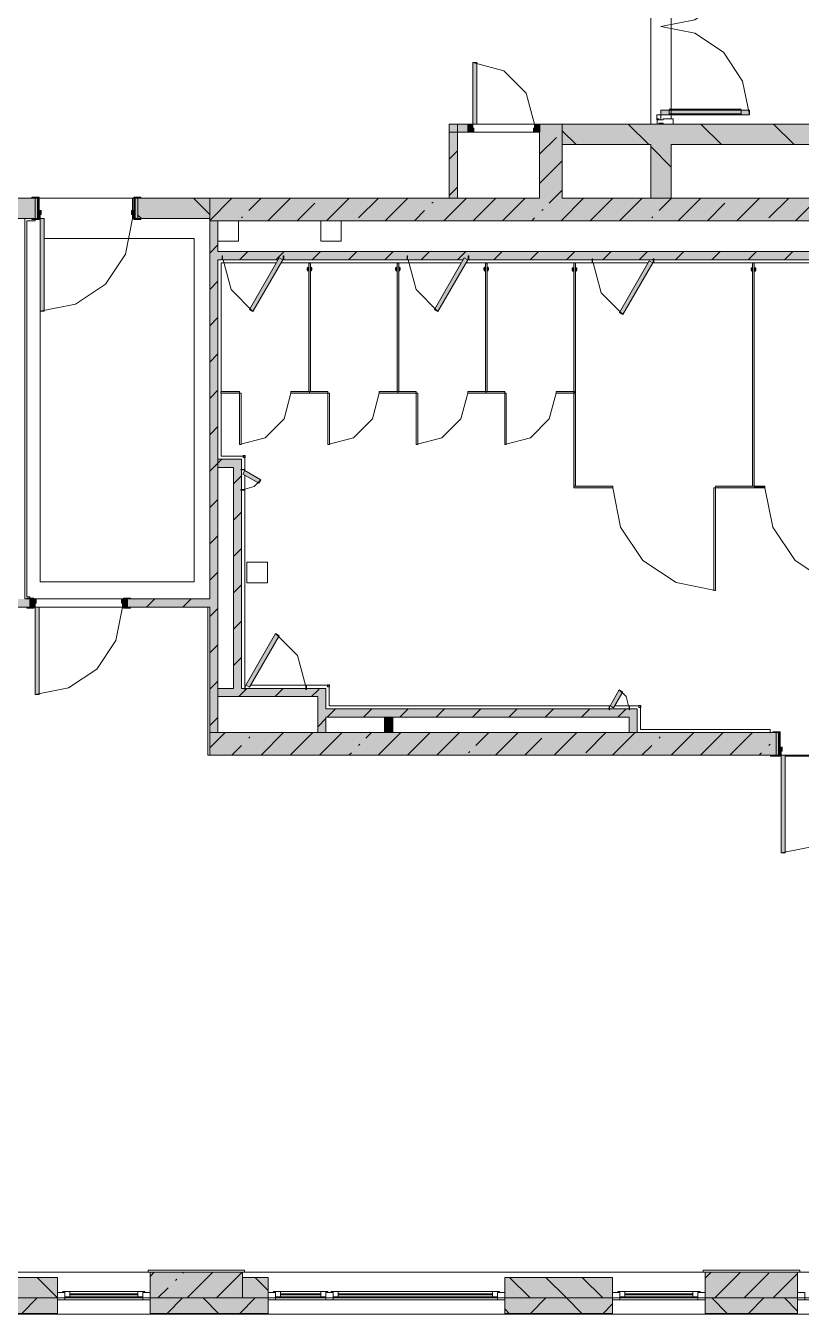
# Model space of a CAD drawing. Header units: millimetres. Extents: x -3817 to 677485, y -22715 to 103890.
# Drawn here: x 21258.9 to 21318.3, y -19605.9 to -19507.2 of the extents above; entities that cross this region are included whole.
import ezdxf

# ---------------------------------------------------------------- set-up
doc = ezdxf.new("R2010")
doc.units = ezdxf.units.MM
doc.layers.add('PDF _Геометрия', color=7, linetype='Continuous', true_color=0x1d1d1d)
doc.layers.add('PDF _Сплошная заливка', color=7, linetype='Continuous', true_color=0xffffff)

msp = doc.modelspace()

# ---------------------------------------------------------------- hatches: boundary and pattern name
at = {"layer": 'PDF _Сплошная заливка', "transparency": 33554559}
h = msp.add_hatch(color=256, dxfattribs=at)
h.paths.add_polyline_path([(21306.741, -19520.411), (21308.315, -19520.411), (21308.315, -19514.742), (21306.741, -19514.742), (21306.741, -19518.332)], flags=0)
h.paths.add_polyline_path([(21306.741, -19499.782), (21308.315, -19499.782), (21308.315, -19498.365), (21306.741, -19498.365)], flags=0)
at = {"layer": 'PDF _Сплошная заливка', "true_color": 0xe2e2e2, "transparency": 33554559}
for points in [[(21307.528, -19514.034), (21314.299, -19514.034), (21314.299, -19513.679), (21307.528, -19513.679), (21307.528, -19513.93)], [(21316.625, -19562.457), (21316.662, -19562.457), (21316.625, -19561.355), (21316.543, -19561.355), (21316.543, -19562.457)]]:
    msp.add_hatch(color=254, dxfattribs=at).paths.add_polyline_path(points)
at = {"layer": 'PDF _Сплошная заливка', "transparency": 33554559}
for points in [[(21298.229, -19520.411), (21299.961, -19520.411), (21299.961, -19514.742), (21298.238, -19514.75), (21298.229, -19515.372)], [(21306.741, -19516.317), (21306.741, -19514.742), (21299.961, -19514.742), (21299.961, -19516.317), (21301.944, -19516.317)], [(21323.189, -19516.317), (21323.189, -19514.742), (21308.315, -19514.742), (21308.315, -19516.317), (21316.625, -19516.317)], [(21316.625, -19522.144), (21331.228, -19522.144), (21331.228, -19520.411), (21272.962, -19520.411), (21272.962, -19522.144), (21309.285, -19522.144)], [(21278.631, -19525.136), (21292.362, -19525.136), (21292.453, -19524.978), (21292.804, -19525.136), (21327.055, -19525.136), (21327.055, -19524.506), (21273.592, -19524.506), (21273.592, -19525.136), (21278.189, -19525.136), (21278.28, -19524.978), (21278.553, -19525.136)], [(21274.773, -19541.041), (21275.403, -19541.041), (21275.403, -19540.411), (21273.592, -19540.411), (21273.592, -19541.041)], [(21281.23, -19561.355), (21281.86, -19561.355), (21281.86, -19557.969), (21281.23, -19557.969), (21281.23, -19558.599)], [(21305.087, -19560.174), (21305.087, -19559.544), (21281.86, -19559.544), (21281.86, -19560.174), (21301.944, -19560.174)]]:
    msp.add_hatch(color=256, dxfattribs=at).paths.add_polyline_path(points)
h = msp.add_hatch(color=256, dxfattribs=at)
h.paths.add_polyline_path([(21360.668, -19521.986), (21374.691, -19521.986), (21374.691, -19520.411), (21358.668, -19520.411), (21358.668, -19521.986)], flags=0)
h.paths.add_polyline_path([(21345.987, -19521.986), (21347.251, -19521.986), (21347.251, -19520.411), (21331.228, -19520.411), (21331.306, -19521.986)], flags=0)
h.paths.add_polyline_path([(21258.79, -19521.986), (21259.577, -19521.986), (21259.577, -19520.411), (21254.223, -19520.411), (21254.223, -19521.986), (21258.16, -19521.986)], flags=0)
h.paths.add_polyline_path([(21267.687, -19521.986), (21272.962, -19521.986), (21272.962, -19520.411), (21267.451, -19520.411), (21267.451, -19521.986)], flags=0)
at = {"layer": 'PDF _Сплошная заливка', "true_color": 0xe2ddcd, "transparency": 33554559}
msp.add_hatch(color=254, dxfattribs=at).paths.add_polyline_path([(21303.839, -19542.592), (21303.839, -19542.466), (21300.847, -19542.466), (21300.847, -19542.592), (21301.944, -19542.592)])
at = {"layer": 'PDF _Сплошная заливка', "transparency": 33554559}
h = msp.add_hatch(color=256, dxfattribs=at)
h.paths.add_polyline_path([(21255.798, -19551.749), (21259.183, -19551.749), (21259.183, -19551.119), (21255.798, -19551.119)], flags=0)
h.paths.add_polyline_path([(21272.582, -19551.749), (21272.962, -19551.749), (21272.962, -19551.119), (21266.663, -19551.119), (21266.663, -19551.749), (21266.9, -19551.749)], flags=0)
h = msp.add_hatch(color=256, dxfattribs=at)
h.paths.add_polyline_path([(21316.347, -19563.087), (21316.347, -19561.355), (21272.962, -19561.355), (21272.962, -19563.087), (21316.11, -19563.087)], flags=0)
h.paths.add_polyline_path([(21331.07, -19563.087), (21331.07, -19561.355), (21324.614, -19561.355), (21324.614, -19563.087), (21324.85, -19563.087)], flags=0)
h = msp.add_hatch(color=256, dxfattribs=at)
h.paths.add_polyline_path([(21470.751, -19604.66), (21470.751, -19603.086), (21466.814, -19603.086), (21466.814, -19604.66)], flags=0)
h.paths.add_polyline_path([(21452.641, -19604.66), (21452.641, -19603.086), (21444.374, -19603.086), (21444.374, -19604.66), (21448.754, -19604.66)], flags=0)
h.paths.add_polyline_path([(21485.457, -19604.66), (21487.285, -19604.66), (21487.285, -19603.086), (21484.923, -19603.086), (21484.923, -19604.66)], flags=0)
h.paths.add_polyline_path([(21388.864, -19604.66), (21395.95, -19604.66), (21395.95, -19603.086), (21388.864, -19603.086)], flags=0)
h.paths.add_polyline_path([(21360.668, -19604.66), (21367.605, -19604.66), (21367.605, -19603.086), (21359.337, -19603.086), (21359.337, -19604.66)], flags=0)
h.paths.add_polyline_path([(21341.228, -19604.66), (21341.228, -19603.086), (21339.259, -19603.086), (21339.259, -19604.66)], flags=0)
h.paths.add_polyline_path([(21403.036, -19604.66), (21410.123, -19604.66), (21410.123, -19603.086), (21403.036, -19603.086)], flags=0)
h.paths.add_polyline_path([(21426.264, -19604.66), (21426.264, -19603.086), (21424.296, -19603.086), (21424.296, -19604.66)], flags=0)
h.paths.add_polyline_path([(21331.306, -19604.66), (21332.173, -19604.66), (21332.173, -19603.086), (21325.086, -19603.086), (21325.086, -19604.66)], flags=0)
h.paths.add_polyline_path([(21295.56, -19604.66), (21303.827, -19604.66), (21303.827, -19603.086), (21295.56, -19603.086)], flags=0)
h.paths.add_polyline_path([(21255.01, -19604.66), (21261.309, -19604.66), (21261.309, -19603.086), (21255.01, -19603.086)], flags=0)
h.paths.add_polyline_path([(21275.482, -19604.66), (21277.45, -19604.66), (21277.45, -19603.086), (21275.482, -19603.086), (21275.482, -19603.428)], flags=0)
h = msp.add_hatch(color=256, dxfattribs=at)
h.paths.add_polyline_path([(21487.285, -19605.841), (21487.285, -19604.66), (21477.837, -19604.66), (21477.837, -19605.841), (21485.457, -19605.841)], flags=0)
h.paths.add_polyline_path([(21507.478, -19605.841), (21516.025, -19605.841), (21516.025, -19604.66), (21505.395, -19604.66), (21505.395, -19605.841)], flags=0)
h.paths.add_polyline_path([(21404.711, -19605.841), (21410.123, -19605.841), (21410.123, -19604.66), (21403.036, -19604.66), (21403.036, -19605.841)], flags=0)
h.paths.add_polyline_path([(21417.209, -19605.841), (21426.264, -19605.841), (21426.264, -19604.66), (21417.209, -19604.66)], flags=0)
h.paths.add_polyline_path([(21463.435, -19605.841), (21470.751, -19605.841), (21470.751, -19604.66), (21459.727, -19604.66), (21459.727, -19605.841)], flags=0)
h.paths.add_polyline_path([(21393.701, -19605.841), (21395.95, -19605.841), (21395.95, -19604.66), (21388.864, -19604.66), (21388.864, -19605.841), (21390.03, -19605.841)], flags=0)
h.paths.add_polyline_path([(21444.374, -19605.841), (21452.641, -19605.841), (21452.641, -19604.66), (21444.374, -19604.66)], flags=0)
h.paths.add_polyline_path([(21367.605, -19605.841), (21367.605, -19604.66), (21359.337, -19604.66), (21359.337, -19605.841), (21360.668, -19605.841)], flags=0)
h.paths.add_polyline_path([(21316.625, -19605.841), (21318, -19605.841), (21318, -19604.66), (21310.914, -19604.66), (21310.914, -19605.841)], flags=0)
h.paths.add_polyline_path([(21375.349, -19605.841), (21381.777, -19605.841), (21381.777, -19604.66), (21374.691, -19604.66), (21374.691, -19605.841)], flags=0)
h.paths.add_polyline_path([(21341.228, -19605.841), (21341.228, -19604.66), (21325.086, -19604.66), (21325.086, -19605.841), (21338.647, -19605.841)], flags=0)
h.paths.add_polyline_path([(21301.944, -19605.841), (21303.827, -19605.841), (21303.827, -19604.66), (21295.56, -19604.66), (21295.56, -19605.841)], flags=0)
h.paths.add_polyline_path([(21268.396, -19605.841), (21277.45, -19605.841), (21277.45, -19604.66), (21268.396, -19604.66)], flags=0)
h.paths.add_polyline_path([(21243.22, -19605.841), (21247.924, -19605.841), (21247.924, -19604.66), (21233.594, -19604.66), (21233.594, -19605.841)], flags=0)
h.paths.add_polyline_path([(21261.309, -19605.841), (21261.309, -19604.66), (21255.01, -19604.66), (21255.01, -19605.841), (21257.901, -19605.841)], flags=0)

# ---------------------------------------------------------------- linework, layer by layer
at = {"layer": 'PDF _Геометрия', "color": 7, "lineweight": 9}
for points in [[(21307.686, -19514.742), (21306.741, -19514.742), (21306.741, -19514.585), (21306.741, -19499.782), (21307.686, -19499.782)], [(21308.315, -19500.16), (21308.315, -19514.364)], [(21293.435, -19514.742), (21298.229, -19514.742), (21299.961, -19514.742), (21299.961, -19516.317), (21306.741, -19516.317), (21306.741, -19520.411), (21308.315, -19520.411), (21308.315, -19516.317), (21323.189, -19516.317), (21323.189, -19514.742), (21324.921, -19514.742), (21324.921, -19520.411), (21331.228, -19520.411), (21331.228, -19521.986), (21331.228, -19522.144), (21278.631, -19522.144), (21273.907, -19522.144), (21273.592, -19522.144), (21272.962, -19522.144), (21272.962, -19551.119), (21266.9, -19551.119)], [(21292.726, -19515.372), (21298.229, -19515.372), (21298.229, -19520.411), (21278.631, -19520.411), (21273.907, -19520.411), (21272.962, -19520.411), (21272.962, -19521.986), (21272.962, -19522.144)], [(21298.229, -19514.807), (21298.294, -19514.742)], [(21323.189, -19514.742), (21308.315, -19514.742), (21306.741, -19514.742), (21299.961, -19514.742)], [(21301.028, -19516.317), (21299.961, -19515.25)], [(21306.595, -19516.317), (21305.021, -19514.742)], [(21312.163, -19516.317), (21310.588, -19514.742)], [(21317.731, -19516.317), (21316.156, -19514.742)], [(21298.229, -19517.052), (21299.523, -19515.757)], [(21323.189, -19516.317), (21323.189, -19520.411), (21308.315, -19520.411), (21306.741, -19520.411), (21299.961, -19520.411), (21299.961, -19516.317)], [(21308.315, -19518.037), (21306.741, -19516.462)], [(21291.308, -19517.419), (21291.938, -19516.789)], [(21298.229, -19519.297), (21299.961, -19517.564)], [(21291.308, -19520.202), (21291.938, -19519.573)], [(21258.947, -19551.119), (21258.79, -19551.119), (21258.79, -19521.986), (21258.16, -19521.986), (21254.223, -19521.986), (21254.223, -19520.411), (21259.341, -19520.411)], [(21259.577, -19521.986), (21259.577, -19520.411)], [(21267.451, -19520.411), (21267.451, -19521.986)], [(21267.687, -19521.986), (21272.962, -19521.986), (21272.962, -19520.411), (21267.687, -19520.411)], [(21272.962, -19521.657), (21271.717, -19520.411)], [(21272.962, -19522.114), (21274.665, -19520.411)], [(21275.951, -19521.37), (21276.91, -19520.411)], [(21277.422, -19522.144), (21279.155, -19520.411)], [(21281.912, -19522.144), (21283.645, -19520.411)], [(21284.37, -19521.931), (21285.89, -19520.411)], [(21286.402, -19522.144), (21288.135, -19520.411)], [(21290.892, -19522.144), (21292.624, -19520.411)], [(21293.137, -19522.144), (21294.869, -19520.411)], [(21295.382, -19522.144), (21297.114, -19520.411)], [(21298.962, -19520.809), (21299.359, -19520.411), (21299.961, -19519.809)], [(21299.872, -19522.144), (21301.604, -19520.411)], [(21302.117, -19522.144), (21303.849, -19520.411)], [(21304.362, -19522.144), (21306.094, -19520.411)], [(21307.381, -19521.37), (21308.339, -19520.411)], [(21308.852, -19522.144), (21310.584, -19520.411)], [(21313.342, -19522.144), (21315.074, -19520.411)], [(21315.8, -19521.931), (21317.319, -19520.411)], [(21317.832, -19522.144), (21319.564, -19520.411)], [(21279.667, -19522.144), (21281.002, -19520.809)], [(21288.647, -19522.144), (21289.421, -19521.37)], [(21289.982, -19520.809), (21290.076, -19520.715)], [(21298.401, -19521.37), (21298.494, -19521.276)], [(21311.097, -19522.144), (21312.432, -19520.809)], [(21258.79, -19521.986), (21259.341, -19521.986)], [(21267.724, -19521.986), (21267.451, -19521.713)], [(21292.804, -19525.136), (21327.055, -19525.136), (21327.055, -19561.355), (21327.685, -19561.355), (21327.685, -19522.144), (21327.055, -19522.144), (21327.055, -19524.506), (21292.804, -19524.506), (21288.08, -19524.506), (21278.631, -19524.506), (21273.907, -19524.506), (21273.592, -19524.506), (21273.592, -19522.144), (21273.592, -19523.718)], [(21275.167, -19522.144), (21273.907, -19522.144)], [(21275.39, -19521.931), (21275.483, -19521.838)], [(21283.041, -19522.144), (21281.466, -19522.144)], [(21297.627, -19522.144), (21297.84, -19521.931)], [(21306.82, -19521.931), (21306.913, -19521.838)], [(21260.286, -19523.502), (21271.781, -19523.502), (21271.781, -19549.8), (21259.971, -19549.8), (21259.971, -19523.502)], [(21272.962, -19524.629), (21273.592, -19523.999)], [(21275.24, -19525.136), (21275.87, -19524.506)], [(21278.024, -19525.136), (21278.654, -19524.506)], [(21280.807, -19525.136), (21281.437, -19524.506)], [(21283.591, -19525.136), (21284.221, -19524.506)], [(21286.375, -19525.136), (21287.005, -19524.506)], [(21289.159, -19525.136), (21289.789, -19524.506)], [(21291.943, -19525.136), (21292.572, -19524.506)], [(21294.726, -19525.136), (21295.356, -19524.506)], [(21297.51, -19525.136), (21298.14, -19524.506)], [(21300.294, -19525.136), (21300.924, -19524.506)], [(21303.078, -19525.136), (21303.708, -19524.506)], [(21305.862, -19525.136), (21306.491, -19524.506)], [(21308.645, -19525.136), (21309.275, -19524.506)], [(21311.429, -19525.136), (21312.059, -19524.506)], [(21314.213, -19525.136), (21314.843, -19524.506)], [(21316.997, -19525.136), (21317.627, -19524.506)], [(21266.9, -19551.749), (21272.962, -19551.749), (21272.962, -19561.355), (21273.592, -19561.355), (21273.592, -19525.136), (21273.907, -19525.136), (21278.189, -19525.136)], [(21278.631, -19525.136), (21288.08, -19525.136), (21292.362, -19525.136)], [(21280.491, -19525.693), (21280.42, -19525.79), (21280.42, -19525.91), (21280.491, -19526.006)], [(21280.521, -19525.766), (21280.486, -19525.85), (21280.521, -19525.934)], [(21280.689, -19525.934), (21280.723, -19525.85), (21280.689, -19525.766)], [(21280.719, -19526.006), (21280.789, -19525.91), (21280.789, -19525.79), (21280.719, -19525.693)], [(21287.263, -19525.692), (21287.259, -19525.693), (21287.189, -19525.79), (21287.189, -19525.91), (21287.259, -19526.006), (21287.263, -19526.008)], [(21287.289, -19525.766), (21287.255, -19525.85), (21287.289, -19525.934)], [(21287.457, -19525.934), (21287.492, -19525.85), (21287.457, -19525.766)], [(21287.487, -19526.006), (21287.557, -19525.91), (21287.557, -19525.79), (21287.487, -19525.693)], [(21294.028, -19525.693), (21293.957, -19525.79), (21293.957, -19525.91), (21294.028, -19526.006)], [(21294.058, -19525.766), (21294.023, -19525.85), (21294.058, -19525.934)], [(21294.226, -19525.934), (21294.26, -19525.85), (21294.226, -19525.766)], [(21294.256, -19526.006), (21294.326, -19525.91), (21294.326, -19525.79), (21294.256, -19525.693)], [(21300.796, -19525.717), (21300.726, -19525.814), (21300.726, -19525.934), (21300.796, -19526.031)], [(21300.826, -19525.79), (21300.791, -19525.874), (21300.826, -19525.958)], [(21300.994, -19525.958), (21301.029, -19525.874), (21300.994, -19525.79)], [(21301.024, -19526.031), (21301.094, -19525.934), (21301.094, -19525.814), (21301.024, -19525.717)], [(21314.501, -19525.717), (21314.43, -19525.814), (21314.43, -19525.934), (21314.501, -19526.031)], [(21314.53, -19525.79), (21314.496, -19525.874), (21314.53, -19525.958)], [(21314.698, -19525.958), (21314.733, -19525.874), (21314.698, -19525.79)], [(21314.728, -19526.031), (21314.799, -19525.934), (21314.799, -19525.814), (21314.728, -19525.717)], [(21272.962, -19527.413), (21273.592, -19526.783)], [(21272.962, -19530.197), (21273.592, -19529.567)], [(21272.962, -19532.981), (21273.592, -19532.351)], [(21272.962, -19535.765), (21273.592, -19535.135)], [(21275.242, -19539.293), (21275.242, -19535.356), (21275.368, -19535.356), (21275.368, -19539.293), (21275.242, -19539.293), (21277.21, -19538.765), (21278.651, -19537.324), (21279.179, -19535.356)], [(21282.013, -19539.293), (21282.013, -19535.356), (21282.139, -19535.356), (21282.139, -19539.293), (21282.013, -19539.293), (21283.982, -19538.765), (21285.423, -19537.324), (21285.95, -19535.356)], [(21288.785, -19539.293), (21288.785, -19535.356), (21288.911, -19535.356), (21288.911, -19539.293), (21288.785, -19539.293), (21290.753, -19538.765), (21292.194, -19537.324), (21292.721, -19535.356)], [(21295.556, -19539.293), (21295.556, -19535.356), (21295.682, -19535.356), (21295.682, -19539.293), (21295.556, -19539.293), (21297.524, -19538.765), (21298.965, -19537.324), (21299.493, -19535.356)], [(21272.962, -19538.548), (21273.592, -19537.918)], [(21272.962, -19541.332), (21273.592, -19540.702), (21273.884, -19540.411)], [(21274.773, -19542.305), (21275.403, -19541.675)], [(21303.839, -19542.592), (21304.439, -19545.605), (21306.145, -19548.159), (21308.7, -19549.866), (21311.713, -19550.465), (21311.587, -19550.465), (21311.587, -19542.592), (21311.713, -19542.592), (21311.713, -19550.465)], [(21315.492, -19542.592), (21316.092, -19545.605), (21317.798, -19548.159), (21320.353, -19549.866), (21323.366, -19550.465), (21323.24, -19550.465), (21323.24, -19542.592), (21323.366, -19542.592), (21323.366, -19550.465)], [(21272.962, -19544.116), (21273.592, -19543.486)], [(21274.773, -19545.089), (21275.403, -19544.459)], [(21272.962, -19546.9), (21273.592, -19546.27)], [(21274.773, -19547.872), (21275.403, -19547.243)], [(21272.962, -19549.683), (21273.592, -19549.054)], [(21274.773, -19550.656), (21275.403, -19550.026)], [(21259.183, -19551.749), (21259.183, -19551.119)], [(21259.498, -19551.119), (21266.348, -19551.119)], [(21266.663, -19551.119), (21266.663, -19551.749)], [(21268.113, -19551.749), (21268.743, -19551.119)], [(21270.897, -19551.749), (21271.527, -19551.119)], [(21255.798, -19562.654), (21255.798, -19551.749), (21258.947, -19551.749)], [(21266.348, -19551.749), (21259.577, -19551.749)], [(21272.962, -19552.467), (21273.592, -19551.837)], [(21274.773, -19553.44), (21275.403, -19552.81)], [(21272.962, -19555.251), (21273.592, -19554.621)], [(21274.773, -19556.224), (21275.403, -19555.594)], [(21272.962, -19558.035), (21273.592, -19557.405)], [(21275.182, -19558.599), (21275.812, -19557.969)], [(21277.966, -19558.599), (21278.596, -19557.969)], [(21280.75, -19558.599), (21281.23, -19558.119), (21281.379, -19557.969)], [(21281.959, -19560.174), (21282.588, -19559.544)], [(21284.742, -19560.174), (21285.372, -19559.544)], [(21287.526, -19560.174), (21288.156, -19559.544)], [(21290.31, -19560.174), (21290.94, -19559.544)], [(21293.094, -19560.174), (21293.724, -19559.544)], [(21295.877, -19560.174), (21296.507, -19559.544)], [(21298.661, -19560.174), (21299.291, -19559.544)], [(21301.445, -19560.174), (21302.075, -19559.544)], [(21304.229, -19560.174), (21304.859, -19559.544)], [(21272.962, -19560.819), (21273.592, -19560.189)], [(21281.23, -19560.903), (21281.86, -19560.273)], [(21286.348, -19561.352), (21286.978, -19560.722)], [(21272.962, -19562.523), (21274.131, -19561.355)], [(21272.962, -19561.355), (21272.962, -19563.087), (21316.11, -19563.087)], [(21316.11, -19561.355), (21273.592, -19561.355)], [(21275.951, -19561.779), (21276.044, -19561.686)], [(21276.889, -19563.087), (21278.621, -19561.355)], [(21279.134, -19563.087), (21280.866, -19561.355)], [(21281.379, -19563.087), (21283.111, -19561.355)], [(21284.931, -19561.779), (21285.356, -19561.355)], [(21285.869, -19563.087), (21287.601, -19561.355)], [(21288.114, -19563.087), (21289.846, -19561.355)], [(21290.359, -19563.087), (21292.091, -19561.355)], [(21293.35, -19562.341), (21294.336, -19561.355)], [(21294.849, -19563.087), (21296.581, -19561.355)], [(21297.093, -19563.087), (21298.401, -19561.779)], [(21299.338, -19563.087), (21301.071, -19561.355)], [(21301.768, -19562.902), (21303.316, -19561.355)], [(21303.828, -19563.087), (21305.561, -19561.355)], [(21307.381, -19561.779), (21307.474, -19561.686)], [(21308.318, -19563.087), (21310.051, -19561.355)], [(21310.563, -19563.087), (21312.296, -19561.355)], [(21312.808, -19563.087), (21314.541, -19561.355)], [(21316.347, -19563.087), (21316.347, -19561.355)], [(21274.644, -19563.087), (21275.39, -19562.341)], [(21283.624, -19563.087), (21283.809, -19562.902)], [(21284.37, -19562.341), (21284.463, -19562.247)], [(21292.789, -19562.902), (21292.882, -19562.809)], [(21306.073, -19563.087), (21306.82, -19562.341)], [(21315.053, -19563.087), (21315.238, -19562.902)], [(21315.8, -19562.341), (21315.893, -19562.247)], [(21255.798, -19574.937), (21255.798, -19603.086), (21261.309, -19603.086), (21261.309, -19604.66), (21261.309, -19605.904), (21263.671, -19605.904)], [(21255.955, -19602.692), (21255.798, -19602.692), (21255.955, -19602.692), (21255.963, -19602.692), (21339.259, -19602.692), (21339.417, -19602.692), (21339.425, -19602.692), (21374.691, -19602.692), (21374.533, -19602.692)], [(21261.309, -19604.653), (21259.742, -19603.086)], [(21266.033, -19605.904), (21268.396, -19605.904), (21268.396, -19604.66), (21268.396, -19603.086)], [(21275.635, -19602.692), (21268.234, -19602.692)], [(21268.396, -19603.01), (21268.714, -19602.692)], [(21270.339, -19603.312), (21270.432, -19603.218)], [(21270.9, -19602.75), (21270.959, -19602.692)], [(21271.235, -19604.66), (21273.204, -19602.692)], [(21273.48, -19604.66), (21275.448, -19602.692)], [(21275.482, -19603.086), (21277.45, -19603.086), (21277.45, -19604.66), (21277.45, -19605.904), (21279.812, -19605.904)], [(21277.45, -19604.091), (21276.445, -19603.086)], [(21299.89, -19605.904), (21303.827, -19605.904), (21303.827, -19604.66), (21303.827, -19603.086), (21295.56, -19603.086), (21295.56, -19604.66), (21303.827, -19604.66), (21303.827, -19605.904), (21295.56, -19605.904), (21295.56, -19604.66), (21303.827, -19604.66), (21310.914, -19604.66), (21303.827, -19604.66)], [(21297.506, -19604.66), (21295.931, -19603.086)], [(21301.471, -19605.841), (21300.29, -19604.66), (21298.715, -19603.086)], [(21303.074, -19604.66), (21301.499, -19603.086)], [(21318.154, -19602.692), (21310.752, -19602.692)], [(21310.914, -19603.146), (21311.368, -19602.692)], [(21311.645, -19604.66), (21313.613, -19602.692)], [(21313.89, -19604.66), (21315.8, -19602.75)], [(21316.135, -19604.66), (21318, -19602.795)], [(21261.86, -19604.251), (21261.309, -19604.251)], [(21261.703, -19604.172), (21268.002, -19604.172)], [(21262.254, -19604.172), (21262.254, -19604.566)], [(21262.254, -19604.33), (21267.451, -19604.33)], [(21267.451, -19604.408), (21262.254, -19604.408)], [(21267.451, -19604.172), (21267.451, -19604.566)], [(21268.396, -19604.251), (21267.844, -19604.251)], [(21268.99, -19604.66), (21269.777, -19603.873)], [(21278.001, -19604.251), (21277.45, -19604.251)], [(21277.844, -19604.172), (21282.017, -19604.172)], [(21278.395, -19604.172), (21278.395, -19604.566)], [(21278.395, -19604.33), (21281.466, -19604.33)], [(21281.466, -19604.408), (21278.395, -19604.408)], [(21281.466, -19604.172), (21281.466, -19604.566)], [(21282.253, -19604.172), (21295.166, -19604.172)], [(21282.804, -19604.172), (21282.804, -19604.566)], [(21282.804, -19604.33), (21294.615, -19604.33)], [(21294.615, -19604.408), (21282.804, -19604.408)], [(21294.615, -19604.172), (21294.615, -19604.566)], [(21295.56, -19604.251), (21295.009, -19604.251)], [(21304.378, -19604.251), (21303.827, -19604.251)], [(21304.221, -19604.172), (21310.52, -19604.172)], [(21304.772, -19604.172), (21304.772, -19604.566)], [(21304.772, -19604.33), (21309.969, -19604.33)], [(21309.969, -19604.408), (21304.772, -19604.408)], [(21309.969, -19604.172), (21309.969, -19604.566)], [(21310.914, -19604.251), (21310.363, -19604.251)], [(21318.551, -19604.251), (21318, -19604.251)], [(21277.45, -19605.904), (21295.56, -19605.904), (21295.56, -19604.66), (21277.45, -19604.66), (21268.396, -19604.66), (21261.309, -19604.66), (21255.01, -19604.66), (21248.085, -19604.66), (21255.01, -19604.66)], [(21258.561, -19605.841), (21259.742, -19604.66)], [(21268.396, -19604.66), (21261.309, -19604.66)], [(21261.309, -19604.802), (21268.396, -19604.802)], [(21269.696, -19605.841), (21270.877, -19604.66)], [(21273.633, -19605.841), (21272.452, -19604.66)], [(21275.264, -19605.841), (21276.445, -19604.66)], [(21295.56, -19604.66), (21277.45, -19604.66)], [(21277.45, -19604.802), (21295.56, -19604.802)], [(21295.009, -19604.802), (21278.001, -19604.802)], [(21295.903, -19605.841), (21295.56, -19605.498)], [(21297.534, -19605.841), (21298.715, -19604.66)], [(21303.102, -19605.841), (21303.827, -19605.116)], [(21303.827, -19604.802), (21310.914, -19604.802)], [(21306.189, -19605.904), (21310.914, -19605.904), (21310.914, -19604.66)], [(21312.606, -19605.841), (21311.425, -19604.66)], [(21314.237, -19605.841), (21315.418, -19604.66)], [(21318, -19605.668), (21316.993, -19604.66)], [(21318, -19604.66), (21325.086, -19604.66), (21318, -19604.66), (21318, -19605.904), (21320.362, -19605.904)], [(21318, -19604.802), (21325.086, -19604.802)], [(21255.01, -19605.841), (21261.309, -19605.841)], [(21255.01, -19605.865), (21261.309, -19605.865)], [(21268.396, -19605.904), (21261.309, -19605.904)], [(21268.396, -19605.841), (21277.45, -19605.841)], [(21268.396, -19605.865), (21277.45, -19605.865)], [(21282.175, -19605.904), (21284.537, -19605.904)], [(21292.804, -19605.904), (21297.528, -19605.904)], [(21295.56, -19605.841), (21303.827, -19605.841)], [(21295.56, -19605.865), (21303.827, -19605.865)], [(21310.914, -19605.904), (21303.827, -19605.904)], [(21310.914, -19605.841), (21318, -19605.841)], [(21310.914, -19605.865), (21318, -19605.865)], [(21325.086, -19605.904), (21318, -19605.904)]]:
    msp.add_lwpolyline(points, dxfattribs=at)
at = {"layer": 'PDF _Геометрия', "color": 253, "lineweight": 9, "true_color": 0xaaaaaa}
for points in [[(21307.528, -19514.427), (21307.528, -19514.034), (21307.528, -19514.427), (21307.213, -19514.427), (21307.213, -19514.034), (21307.528, -19514.034), (21314.299, -19514.034), (21313.784, -19511.442), (21312.316, -19509.245), (21310.119, -19507.778), (21307.528, -19507.262), (21310.119, -19506.747), (21312.316, -19505.279), (21313.784, -19503.082), (21314.299, -19500.491), (21307.528, -19500.491), (21307.213, -19500.491), (21307.528, -19500.491), (21307.528, -19500.097), (21307.528, -19500.491), (21307.213, -19500.491), (21307.213, -19500.097), (21307.213, -19500.491), (21307.528, -19500.491)], [(21297.844, -19514.742), (21297.211, -19512.38), (21295.482, -19510.651), (21293.12, -19510.018)], [(21313.67, -19513.608), (21308.158, -19513.608)], [(21308.158, -19514.034), (21308.158, -19513.679)], [(21313.67, -19514.034), (21313.67, -19513.679)], [(21307.528, -19514.034), (21307.213, -19514.034), (21307.213, -19514.427)], [(21313.67, -19513.955), (21308.158, -19513.955)], [(21291.938, -19520.411), (21298.229, -19520.411), (21298.229, -19515.372)], [(21297.923, -19515.372), (21293.041, -19515.372), (21297.923, -19515.372)], [(21293.435, -19514.742), (21297.923, -19514.742), (21293.12, -19514.742)], [(21298.229, -19514.742), (21307.686, -19514.742)], [(21308.473, -19514.742), (21324.921, -19514.742), (21324.921, -19518.278), (21325.825, -19518.278)], [(21254.254, -19520.411), (21259.341, -19520.411)], [(21267.057, -19521.356), (21267.057, -19520.411), (21259.892, -19520.411), (21267.136, -19520.411)], [(21267.687, -19520.411), (21291.308, -19520.411)], [(21267.057, -19521.671), (21267.057, -19521.986), (21266.518, -19524.698), (21264.981, -19526.997), (21262.682, -19528.533), (21259.971, -19529.072)], [(21266.9, -19551.119), (21272.962, -19551.119), (21272.962, -19522.144)], [(21272.962, -19521.986), (21272.805, -19521.986), (21267.687, -19521.986)], [(21273.986, -19525.136), (21274.598, -19527.419), (21276.269, -19529.09)], [(21288.159, -19525.136), (21288.77, -19527.419), (21290.442, -19529.09)], [(21302.331, -19525.38), (21302.943, -19527.663), (21304.615, -19529.335)], [(21275.647, -19542.694), (21276.356, -19542.504), (21276.875, -19541.985)], [(21266.27, -19551.749), (21265.76, -19554.31), (21264.309, -19556.481), (21262.138, -19557.932), (21259.577, -19558.442)], [(21316.11, -19563.087), (21272.813, -19563.087), (21272.813, -19551.749), (21266.9, -19551.749)], [(21272.813, -19551.749), (21272.813, -19563.087), (21272.962, -19563.087)], [(21280.293, -19557.725), (21279.681, -19555.442), (21278.009, -19553.77)], [(21305.048, -19559.3), (21304.858, -19558.591), (21304.339, -19558.072)], [(21317.055, -19563.158), (21324.149, -19563.158), (21324.149, -19562.489), (21324.149, -19563.087)], [(21315.882, -19563.158), (21316.74, -19563.158)], [(21324.22, -19563.087), (21323.651, -19565.95), (21322.029, -19568.376), (21319.603, -19569.998), (21316.74, -19570.567)], [(21324.299, -19563.087), (21316.74, -19563.087)]]:
    msp.add_lwpolyline(points, dxfattribs=at)
for points in [[(21293.12, -19510.018), (21293.12, -19514.742), (21293.435, -19514.742), (21293.435, -19510.018)], [(21307.528, -19513.679), (21307.528, -19514.034), (21314.299, -19514.034), (21314.299, -19513.679), (21307.528, -19513.679), (21307.528, -19514.034), (21314.299, -19514.034), (21314.299, -19513.679)], [(21307.528, -19514.034), (21307.213, -19514.034), (21307.213, -19514.427), (21307.213, -19514.034), (21307.528, -19514.034), (21307.528, -19514.427)], [(21292.923, -19515.372), (21292.923, -19514.742), (21292.726, -19514.742), (21292.726, -19515.372)], [(21293.12, -19514.742), (21292.923, -19514.742), (21292.923, -19515.372), (21293.199, -19515.372), (21293.199, -19515.057), (21293.12, -19515.057)], [(21297.844, -19514.742), (21297.844, -19515.057), (21297.766, -19515.057), (21297.766, -19515.372), (21298.041, -19515.372), (21298.041, -19514.742)], [(21298.041, -19515.372), (21298.238, -19515.372), (21298.238, -19514.742), (21298.041, -19514.742)], [(21259.892, -19520.348), (21259.341, -19520.348), (21259.341, -19520.411), (21259.892, -19520.411)], [(21259.774, -19520.411), (21259.577, -19520.411), (21259.577, -19521.986), (21259.774, -19521.986)], [(21259.892, -19520.411), (21259.774, -19520.411), (21259.774, -19521.356), (21259.892, -19521.356)], [(21267.136, -19520.348), (21267.136, -19520.411), (21267.687, -19520.411), (21267.687, -19520.348)], [(21267.136, -19520.411), (21267.136, -19521.356), (21267.254, -19521.356), (21267.254, -19520.411)], [(21267.254, -19520.411), (21267.254, -19521.986), (21267.451, -19521.986), (21267.451, -19520.411)], [(21259.971, -19521.986), (21259.971, -19521.671), (21260.049, -19521.671), (21260.049, -19521.356), (21259.774, -19521.356), (21259.774, -19521.986)], [(21267.057, -19521.986), (21267.254, -19521.986), (21267.254, -19521.356), (21266.978, -19521.356), (21266.978, -19521.671), (21267.057, -19521.671)], [(21259.183, -19551.056), (21259.183, -19550.961), (21258.947, -19550.961), (21258.947, -19522.144), (21259.577, -19522.144), (21259.577, -19522.049), (21259.577, -19522.144), (21258.947, -19522.144), (21258.947, -19550.961), (21259.183, -19550.961)], [(21259.892, -19521.986), (21259.341, -19521.986), (21259.341, -19522.049), (21259.892, -19522.049)], [(21259.892, -19521.978), (21259.774, -19521.978), (21259.774, -19521.986), (21259.892, -19521.986)], [(21259.971, -19529.072), (21260.286, -19529.072), (21260.286, -19521.986), (21259.971, -19521.986)], [(21267.136, -19521.978), (21267.136, -19521.986), (21267.254, -19521.986), (21267.254, -19521.978)], [(21267.136, -19521.986), (21267.136, -19522.049), (21267.687, -19522.049), (21267.687, -19521.986)], [(21275.167, -19522.144), (21275.167, -19523.718), (21273.592, -19523.718), (21273.592, -19522.144), (21273.592, -19523.718), (21275.167, -19523.718), (21275.167, -19522.144), (21273.907, -19522.144)], [(21283.041, -19523.718), (21283.041, -19522.144), (21281.466, -19522.144), (21281.466, -19523.718)], [(21283.041, -19522.144), (21283.041, -19523.718), (21281.466, -19523.718), (21281.466, -19522.144)], [(21273.836, -19535.23), (21273.836, -19525.38), (21278.048, -19525.38), (21273.836, -19525.38)], [(21273.946, -19524.821), (21273.907, -19524.821), (21273.907, -19525.136), (21273.946, -19525.136)], [(21276.269, -19529.09), (21278.553, -19525.136), (21278.28, -19524.978), (21275.997, -19528.933)], [(21278.412, -19525.38), (21292.221, -19525.38)], [(21278.592, -19524.821), (21278.592, -19525.136), (21278.631, -19525.136), (21278.631, -19524.821)], [(21288.119, -19524.821), (21288.08, -19524.821), (21288.08, -19525.136), (21288.119, -19525.136)], [(21290.442, -19529.09), (21292.725, -19525.136), (21292.453, -19524.978), (21290.169, -19528.933)], [(21292.584, -19525.38), (21306.534, -19525.38)], [(21292.765, -19524.821), (21292.765, -19525.136), (21292.804, -19525.136), (21292.804, -19524.821)], [(21302.292, -19525.065), (21302.253, -19525.065), (21302.253, -19525.38), (21302.292, -19525.38)], [(21304.615, -19529.335), (21306.898, -19525.38), (21306.625, -19525.222), (21304.342, -19529.177)], [(21306.898, -19525.38), (21326.811, -19525.38), (21326.811, -19542.466), (21326.811, -19525.38)], [(21306.937, -19525.065), (21306.937, -19525.38), (21306.977, -19525.38), (21306.977, -19525.065)], [(21273.836, -19540.167), (21275.647, -19540.167), (21275.647, -19541.277), (21275.647, -19540.167), (21273.836, -19540.167), (21273.836, -19535.356)], [(21275.332, -19541.237), (21275.647, -19541.237), (21275.647, -19541.198), (21275.332, -19541.198)], [(21276.875, -19541.985), (21275.647, -19541.277), (21275.49, -19541.55), (21276.717, -19542.258)], [(21275.647, -19557.725), (21275.647, -19541.64)], [(21275.332, -19542.733), (21275.332, -19542.773), (21275.647, -19542.773), (21275.647, -19542.733)], [(21275.814, -19548.305), (21275.814, -19549.879), (21277.388, -19549.879), (21277.388, -19548.305)], [(21275.814, -19548.305), (21277.388, -19548.305), (21277.388, -19549.879), (21275.814, -19549.879)], [(21259.498, -19551.056), (21258.947, -19551.056), (21258.947, -19551.119), (21259.498, -19551.119)], [(21259.38, -19551.119), (21259.183, -19551.119), (21259.183, -19551.749), (21259.38, -19551.749)], [(21259.577, -19551.749), (21259.577, -19551.434), (21259.656, -19551.434), (21259.656, -19551.119), (21259.38, -19551.119), (21259.38, -19551.749)], [(21259.498, -19551.119), (21259.38, -19551.119), (21259.38, -19551.127), (21259.498, -19551.127)], [(21266.27, -19551.749), (21266.466, -19551.749), (21266.466, -19551.119), (21266.191, -19551.119), (21266.191, -19551.434), (21266.27, -19551.434)], [(21266.348, -19551.056), (21266.348, -19551.119), (21266.9, -19551.119), (21266.9, -19551.056)], [(21266.348, -19551.119), (21266.348, -19551.127), (21266.466, -19551.127), (21266.466, -19551.119)], [(21266.466, -19551.119), (21266.466, -19551.749), (21266.663, -19551.749), (21266.663, -19551.119)], [(21259.498, -19551.749), (21258.947, -19551.749), (21258.947, -19551.812), (21259.498, -19551.812)], [(21259.498, -19551.741), (21259.38, -19551.741), (21259.38, -19551.749), (21259.498, -19551.749)], [(21259.577, -19558.442), (21259.892, -19558.442), (21259.892, -19551.749), (21259.577, -19551.749)], [(21266.348, -19551.749), (21259.577, -19551.749)], [(21266.348, -19551.741), (21266.348, -19551.749), (21266.466, -19551.749), (21266.466, -19551.741)], [(21266.348, -19551.749), (21266.348, -19551.812), (21266.9, -19551.812), (21266.9, -19551.749)], [(21278.009, -19553.77), (21275.726, -19557.725), (21275.999, -19557.882), (21278.282, -19553.928)], [(21275.687, -19558.04), (21275.687, -19557.725), (21275.647, -19557.725), (21275.647, -19558.04)], [(21303.631, -19559.3), (21282.104, -19559.3), (21282.104, -19557.725), (21276.09, -19557.725), (21282.104, -19557.725), (21282.104, -19559.3)], [(21280.332, -19558.04), (21280.372, -19558.04), (21280.372, -19557.725), (21280.332, -19557.725)], [(21304.339, -19558.072), (21303.631, -19559.3), (21303.903, -19559.457), (21304.612, -19558.23)], [(21303.591, -19559.615), (21303.591, -19559.3), (21303.552, -19559.3), (21303.552, -19559.615)], [(21315.882, -19561.355), (21315.882, -19561.111), (21305.961, -19561.111), (21305.961, -19559.3), (21303.994, -19559.3), (21305.961, -19559.3), (21305.961, -19561.111), (21315.882, -19561.111)], [(21305.087, -19559.615), (21305.127, -19559.615), (21305.127, -19559.3), (21305.087, -19559.3)], [(21316.662, -19561.292), (21316.11, -19561.292), (21316.11, -19561.355), (21316.662, -19561.355)], [(21316.543, -19561.355), (21316.347, -19561.355), (21316.347, -19563.087), (21316.543, -19563.087)], [(21316.662, -19561.355), (21316.543, -19561.355), (21316.543, -19562.457), (21316.662, -19562.457)], [(21316.74, -19563.087), (21316.74, -19562.772), (21316.819, -19562.772), (21316.819, -19562.457), (21316.543, -19562.457), (21316.543, -19563.087)], [(21316.662, -19563.079), (21316.543, -19563.079), (21316.543, -19563.087), (21316.662, -19563.087)], [(21316.662, -19563.087), (21316.11, -19563.087), (21316.11, -19563.15), (21316.662, -19563.15)], [(21316.74, -19570.567), (21317.055, -19570.567), (21317.055, -19563.087), (21316.74, -19563.087)], [(21275.635, -19602.692), (21275.635, -19602.534), (21268.234, -19602.534), (21268.234, -19602.692), (21268.234, -19602.534), (21275.635, -19602.534)], [(21318.154, -19602.692), (21318.154, -19602.534), (21310.752, -19602.534), (21310.752, -19602.692), (21310.752, -19602.534), (21318.154, -19602.534)]]:
    msp.add_lwpolyline(points, close=True, dxfattribs=at)
at = {"layer": 'PDF _Геометрия', "color": 7, "lineweight": 9}
for points in [[(21307.371, -19514.742), (21307.371, -19514.664), (21307.686, -19514.664), (21307.686, -19514.742), (21308.473, -19514.742), (21308.473, -19514.349), (21307.686, -19514.349), (21307.686, -19514.427), (21307.371, -19514.427), (21307.371, -19514.349), (21307.237, -19514.349), (21307.237, -19514.742)], [(21291.938, -19520.411), (21291.938, -19514.742), (21291.308, -19514.742), (21291.308, -19520.411)], [(21291.308, -19515.372), (21292.726, -19515.372), (21292.726, -19514.742), (21291.308, -19514.742)], [(21280.542, -19525.388), (21280.542, -19535.23), (21280.668, -19535.23), (21280.668, -19525.388)], [(21287.31, -19525.388), (21287.31, -19535.23), (21287.436, -19535.23), (21287.436, -19525.388)], [(21294.079, -19525.388), (21294.079, -19535.23), (21294.205, -19535.23), (21294.205, -19525.388)], [(21300.847, -19525.38), (21300.847, -19542.466), (21300.973, -19542.466), (21300.973, -19525.38)], [(21314.551, -19525.38), (21314.551, -19542.466), (21314.677, -19542.466), (21314.677, -19525.38)], [(21280.507, -19525.948), (21280.466, -19525.85), (21280.507, -19525.752), (21280.466, -19525.85)], [(21280.542, -19525.749), (21280.487, -19525.839), (21280.525, -19525.937), (21280.542, -19525.95)], [(21280.668, -19525.95), (21280.723, -19525.86), (21280.685, -19525.762), (21280.668, -19525.749)], [(21280.703, -19525.752), (21280.743, -19525.85), (21280.703, -19525.948), (21280.743, -19525.85)], [(21287.275, -19525.948), (21287.235, -19525.85), (21287.275, -19525.752), (21287.235, -19525.85)], [(21287.31, -19525.749), (21287.255, -19525.839), (21287.293, -19525.937), (21287.31, -19525.95)], [(21287.436, -19525.95), (21287.491, -19525.86), (21287.453, -19525.762), (21287.436, -19525.749)], [(21287.471, -19525.752), (21287.512, -19525.85), (21287.471, -19525.948), (21287.512, -19525.85)], [(21294.044, -19525.948), (21294.003, -19525.85), (21294.044, -19525.752), (21294.003, -19525.85)], [(21294.079, -19525.749), (21294.024, -19525.839), (21294.062, -19525.937), (21294.079, -19525.95)], [(21294.205, -19525.95), (21294.26, -19525.86), (21294.222, -19525.762), (21294.205, -19525.749)], [(21294.239, -19525.752), (21294.28, -19525.85), (21294.239, -19525.948), (21294.28, -19525.85)], [(21300.812, -19525.972), (21300.772, -19525.874), (21300.812, -19525.776), (21300.772, -19525.874)], [(21300.847, -19525.773), (21300.792, -19525.863), (21300.83, -19525.961), (21300.847, -19525.974)], [(21300.973, -19525.974), (21301.028, -19525.885), (21300.99, -19525.786), (21300.973, -19525.773)], [(21301.008, -19525.776), (21301.048, -19525.874), (21301.008, -19525.972), (21301.048, -19525.874)], [(21314.517, -19525.972), (21314.476, -19525.874), (21314.517, -19525.776), (21314.476, -19525.874)], [(21314.551, -19525.773), (21314.496, -19525.863), (21314.534, -19525.961), (21314.551, -19525.974)], [(21314.677, -19525.974), (21314.733, -19525.885), (21314.695, -19525.786), (21314.677, -19525.773)], [(21314.712, -19525.776), (21314.753, -19525.874), (21314.712, -19525.972), (21314.753, -19525.874)], [(21273.824, -19535.356), (21275.242, -19535.356), (21275.242, -19535.23), (21273.824, -19535.23)], [(21279.179, -19535.356), (21280.596, -19535.356), (21280.596, -19535.23), (21279.179, -19535.23)], [(21280.596, -19535.356), (21282.013, -19535.356), (21282.013, -19535.23), (21280.596, -19535.23)], [(21285.95, -19535.356), (21287.367, -19535.356), (21287.367, -19535.23), (21285.95, -19535.23)], [(21287.367, -19535.356), (21288.785, -19535.356), (21288.785, -19535.23), (21287.367, -19535.23)], [(21292.721, -19535.356), (21294.139, -19535.356), (21294.139, -19535.23), (21292.721, -19535.23)], [(21294.139, -19535.356), (21295.556, -19535.356), (21295.556, -19535.23), (21294.139, -19535.23)], [(21299.493, -19535.356), (21300.91, -19535.356), (21300.91, -19535.23), (21299.493, -19535.23)], [(21275.525, -19540.139), (21275.525, -19540.292), (21275.683, -19540.292), (21275.683, -19540.139)], [(21275.403, -19540.411), (21273.592, -19540.411), (21273.592, -19541.041), (21274.773, -19541.041), (21274.773, -19557.969), (21273.592, -19557.969), (21273.592, -19558.599), (21281.23, -19558.599), (21281.23, -19561.355), (21281.86, -19561.355), (21281.86, -19560.174), (21305.087, -19560.174), (21305.087, -19561.355), (21305.717, -19561.355), (21305.717, -19559.544), (21305.087, -19559.544), (21281.86, -19559.544), (21281.86, -19557.969), (21281.23, -19557.969), (21275.403, -19557.969), (21275.403, -19541.041)], [(21300.847, -19542.592), (21303.839, -19542.592), (21303.839, -19542.466), (21300.847, -19542.466)], [(21311.713, -19542.592), (21314.705, -19542.592), (21314.705, -19542.466), (21311.713, -19542.466)], [(21314.705, -19542.592), (21315.492, -19542.592), (21315.492, -19542.466), (21314.705, -19542.466)], [(21281.989, -19557.847), (21282.143, -19557.847), (21282.143, -19557.69), (21281.989, -19557.69)], [(21305.839, -19559.422), (21305.993, -19559.422), (21305.993, -19559.264), (21305.839, -19559.264)], [(21286.978, -19561.355), (21286.978, -19560.174), (21286.348, -19560.174), (21286.348, -19561.355)], [(21275.482, -19602.692), (21268.396, -19602.692), (21268.396, -19604.66), (21275.482, -19604.66)], [(21318, -19602.692), (21310.914, -19602.692), (21310.914, -19604.66), (21318, -19604.66)], [(21261.309, -19604.802), (21261.309, -19604.251), (21261.86, -19604.251), (21261.86, -19604.802)], [(21268.002, -19604.172), (21261.703, -19604.172), (21261.703, -19604.251), (21261.86, -19604.251), (21261.86, -19604.566), (21267.844, -19604.566), (21267.844, -19604.251), (21268.002, -19604.251)], [(21267.844, -19604.802), (21267.844, -19604.251), (21268.396, -19604.251), (21268.396, -19604.802)], [(21277.45, -19604.802), (21277.45, -19604.251), (21278.001, -19604.251), (21278.001, -19604.802)], [(21282.017, -19604.172), (21277.844, -19604.172), (21277.844, -19604.251), (21278.001, -19604.251), (21278.001, -19604.566), (21281.86, -19604.566), (21281.86, -19604.251), (21282.017, -19604.251)], [(21281.86, -19604.802), (21281.86, -19604.251), (21282.411, -19604.251), (21282.411, -19604.802)], [(21281.86, -19604.251), (21282.411, -19604.251)], [(21295.166, -19604.172), (21282.253, -19604.172), (21282.253, -19604.251), (21282.411, -19604.251), (21282.411, -19604.566), (21295.009, -19604.566), (21295.009, -19604.251), (21295.166, -19604.251)], [(21295.009, -19604.802), (21295.009, -19604.251), (21295.56, -19604.251), (21295.56, -19604.802)], [(21303.827, -19604.802), (21303.827, -19604.251), (21304.378, -19604.251), (21304.378, -19604.802)], [(21310.52, -19604.172), (21304.221, -19604.172), (21304.221, -19604.251), (21304.378, -19604.251), (21304.378, -19604.566), (21310.363, -19604.566), (21310.363, -19604.251), (21310.52, -19604.251)], [(21310.363, -19604.802), (21310.363, -19604.251), (21310.914, -19604.251), (21310.914, -19604.802)], [(21318, -19604.802), (21318, -19604.251), (21318.551, -19604.251), (21318.551, -19604.802)], [(21261.309, -19604.66), (21261.309, -19605.904), (21255.01, -19605.904), (21255.01, -19604.66)], [(21277.45, -19604.66), (21277.45, -19605.904), (21268.396, -19605.904), (21268.396, -19604.66)], [(21318, -19604.66), (21310.914, -19604.66), (21310.914, -19605.904), (21318, -19605.904)]]:
    msp.add_lwpolyline(points, close=True, dxfattribs=at)
at = {"layer": 'PDF _Сплошная заливка', "color": 254, "lineweight": 60, "true_color": 0xe2e2e2, "transparency": 33554559}
for points in [[(21293.435, -19514.742), (21293.435, -19510.018), (21293.12, -19514.742), (21293.12, -19510.018)], [(21292.923, -19515.372), (21293.199, -19515.372), (21292.923, -19514.742), (21293.12, -19514.742)], [(21298.041, -19515.372), (21298.041, -19514.742), (21297.766, -19515.372), (21297.844, -19514.742)], [(21259.892, -19520.411), (21259.892, -19520.348), (21259.341, -19520.411)], [(21259.774, -19521.356), (21259.892, -19521.356), (21259.774, -19520.411), (21259.892, -19520.411)], [(21267.687, -19520.411), (21267.687, -19520.348), (21267.136, -19520.411)], [(21267.136, -19521.356), (21267.254, -19521.356), (21267.136, -19520.411), (21267.254, -19520.411)], [(21259.971, -19521.986), (21260.049, -19521.356), (21259.774, -19521.986), (21259.774, -19521.356)], [(21267.254, -19521.986), (21267.254, -19521.356), (21267.057, -19521.986), (21266.978, -19521.356)], [(21260.286, -19529.072), (21260.286, -19521.986), (21259.971, -19529.072), (21259.971, -19521.986)], [(21267.687, -19522.049), (21267.687, -19521.986), (21267.136, -19522.049)], [(21276.269, -19529.09), (21278.553, -19525.136), (21275.997, -19528.933), (21278.28, -19524.978)], [(21290.442, -19529.09), (21292.725, -19525.136), (21290.169, -19528.933), (21292.453, -19524.978)], [(21304.615, -19529.335), (21306.898, -19525.38), (21304.342, -19529.177), (21306.625, -19525.222)], [(21276.717, -19542.258), (21276.875, -19541.985), (21275.49, -19541.55), (21275.647, -19541.277)], [(21259.498, -19551.119), (21259.498, -19551.056), (21258.947, -19551.119)], [(21259.577, -19551.749), (21259.656, -19551.119), (21259.38, -19551.749), (21259.38, -19551.119)], [(21266.466, -19551.749), (21266.466, -19551.119), (21266.27, -19551.749), (21266.191, -19551.119)], [(21259.892, -19558.442), (21259.892, -19551.749), (21259.577, -19558.442), (21259.577, -19551.749)], [(21266.9, -19551.812), (21266.9, -19551.749), (21266.348, -19551.812)], [(21275.999, -19557.882), (21278.282, -19553.928), (21275.726, -19557.725), (21278.009, -19553.77)], [(21303.903, -19559.457), (21304.612, -19558.23), (21303.631, -19559.3), (21304.339, -19558.072)], [(21316.543, -19563.087), (21316.74, -19563.087), (21316.543, -19562.457), (21316.819, -19562.457)], [(21317.055, -19570.567), (21317.055, -19563.087), (21316.74, -19570.567), (21316.74, -19563.087)]]:
    msp.add_solid(points, dxfattribs=at)
at = {"layer": 'PDF _Сплошная заливка', "lineweight": 60, "transparency": 33554559}
for points in [[(21291.938, -19520.411), (21291.938, -19514.742), (21291.308, -19520.411), (21291.308, -19514.742)], [(21292.726, -19515.372), (21292.726, -19514.742), (21291.308, -19515.372), (21291.308, -19514.742)], [(21273.592, -19561.355), (21273.592, -19522.144), (21272.962, -19561.355), (21272.962, -19522.144)], [(21275.403, -19557.969), (21275.403, -19541.041), (21274.773, -19557.969), (21274.773, -19541.041)], [(21281.23, -19558.599), (21281.23, -19557.969), (21273.592, -19558.599), (21273.592, -19557.969)], [(21305.717, -19561.355), (21305.717, -19559.544), (21305.087, -19561.355), (21305.087, -19559.544)], [(21286.978, -19561.355), (21286.978, -19560.174), (21286.348, -19561.355), (21286.348, -19560.174)], [(21268.396, -19604.66), (21275.482, -19604.66), (21268.396, -19602.692), (21275.482, -19602.692)], [(21310.914, -19604.66), (21318, -19604.66), (21310.914, -19602.692), (21318, -19602.692)]]:
    msp.add_solid(points, dxfattribs=at)
at = {"layer": 'PDF _Сплошная заливка', "color": 7, "lineweight": 60, "true_color": 0xfbfbfb, "transparency": 33554559}
for points in [[(21292.923, -19515.372), (21292.923, -19514.742), (21292.726, -19515.372), (21292.726, -19514.742)], [(21298.238, -19515.372), (21298.238, -19514.742), (21298.041, -19515.372), (21298.041, -19514.742)], [(21259.577, -19521.986), (21259.774, -19521.986), (21259.577, -19520.411), (21259.774, -19520.411)], [(21267.254, -19521.986), (21267.451, -19521.986), (21267.254, -19520.411), (21267.451, -19520.411)], [(21259.183, -19551.749), (21259.38, -19551.749), (21259.183, -19551.119), (21259.38, -19551.119)], [(21266.466, -19551.749), (21266.663, -19551.749), (21266.466, -19551.119), (21266.663, -19551.119)], [(21316.347, -19563.087), (21316.543, -19563.087), (21316.347, -19561.355), (21316.543, -19561.355)]]:
    msp.add_solid(points, dxfattribs=at)
at = {"layer": 'PDF _Сплошная заливка', "color": 254, "lineweight": 60, "true_color": 0xe2ddcd, "transparency": 33554559}
for points in [[(21280.668, -19535.23), (21280.668, -19525.388), (21280.542, -19535.23), (21280.542, -19525.388)], [(21287.436, -19535.23), (21287.436, -19525.388), (21287.31, -19535.23), (21287.31, -19525.388)], [(21294.205, -19535.23), (21294.205, -19525.388), (21294.079, -19535.23), (21294.079, -19525.388)], [(21300.973, -19542.466), (21300.973, -19525.38), (21300.847, -19542.466), (21300.847, -19525.38)], [(21314.677, -19542.466), (21314.677, -19525.38), (21314.551, -19542.466), (21314.551, -19525.38)], [(21275.242, -19535.356), (21275.242, -19535.23), (21273.824, -19535.356), (21273.824, -19535.23)], [(21280.596, -19535.356), (21280.596, -19535.23), (21279.179, -19535.356), (21279.179, -19535.23)], [(21282.013, -19535.356), (21282.013, -19535.23), (21280.596, -19535.356), (21280.596, -19535.23)], [(21285.95, -19535.356), (21287.367, -19535.356), (21285.95, -19535.23), (21287.367, -19535.23)], [(21288.785, -19535.356), (21288.785, -19535.23), (21287.367, -19535.356), (21287.367, -19535.23)], [(21294.139, -19535.356), (21294.139, -19535.23), (21292.721, -19535.356), (21292.721, -19535.23)], [(21295.556, -19535.356), (21295.556, -19535.23), (21294.139, -19535.356), (21294.139, -19535.23)], [(21300.91, -19535.356), (21300.91, -19535.23), (21299.493, -19535.356), (21299.493, -19535.23)], [(21314.705, -19542.592), (21314.705, -19542.466), (21311.713, -19542.592), (21311.713, -19542.466)], [(21315.492, -19542.592), (21315.492, -19542.466), (21314.705, -19542.592), (21314.705, -19542.466)]]:
    msp.add_solid(points, dxfattribs=at)

doc.saveas('drawing.dxf')
